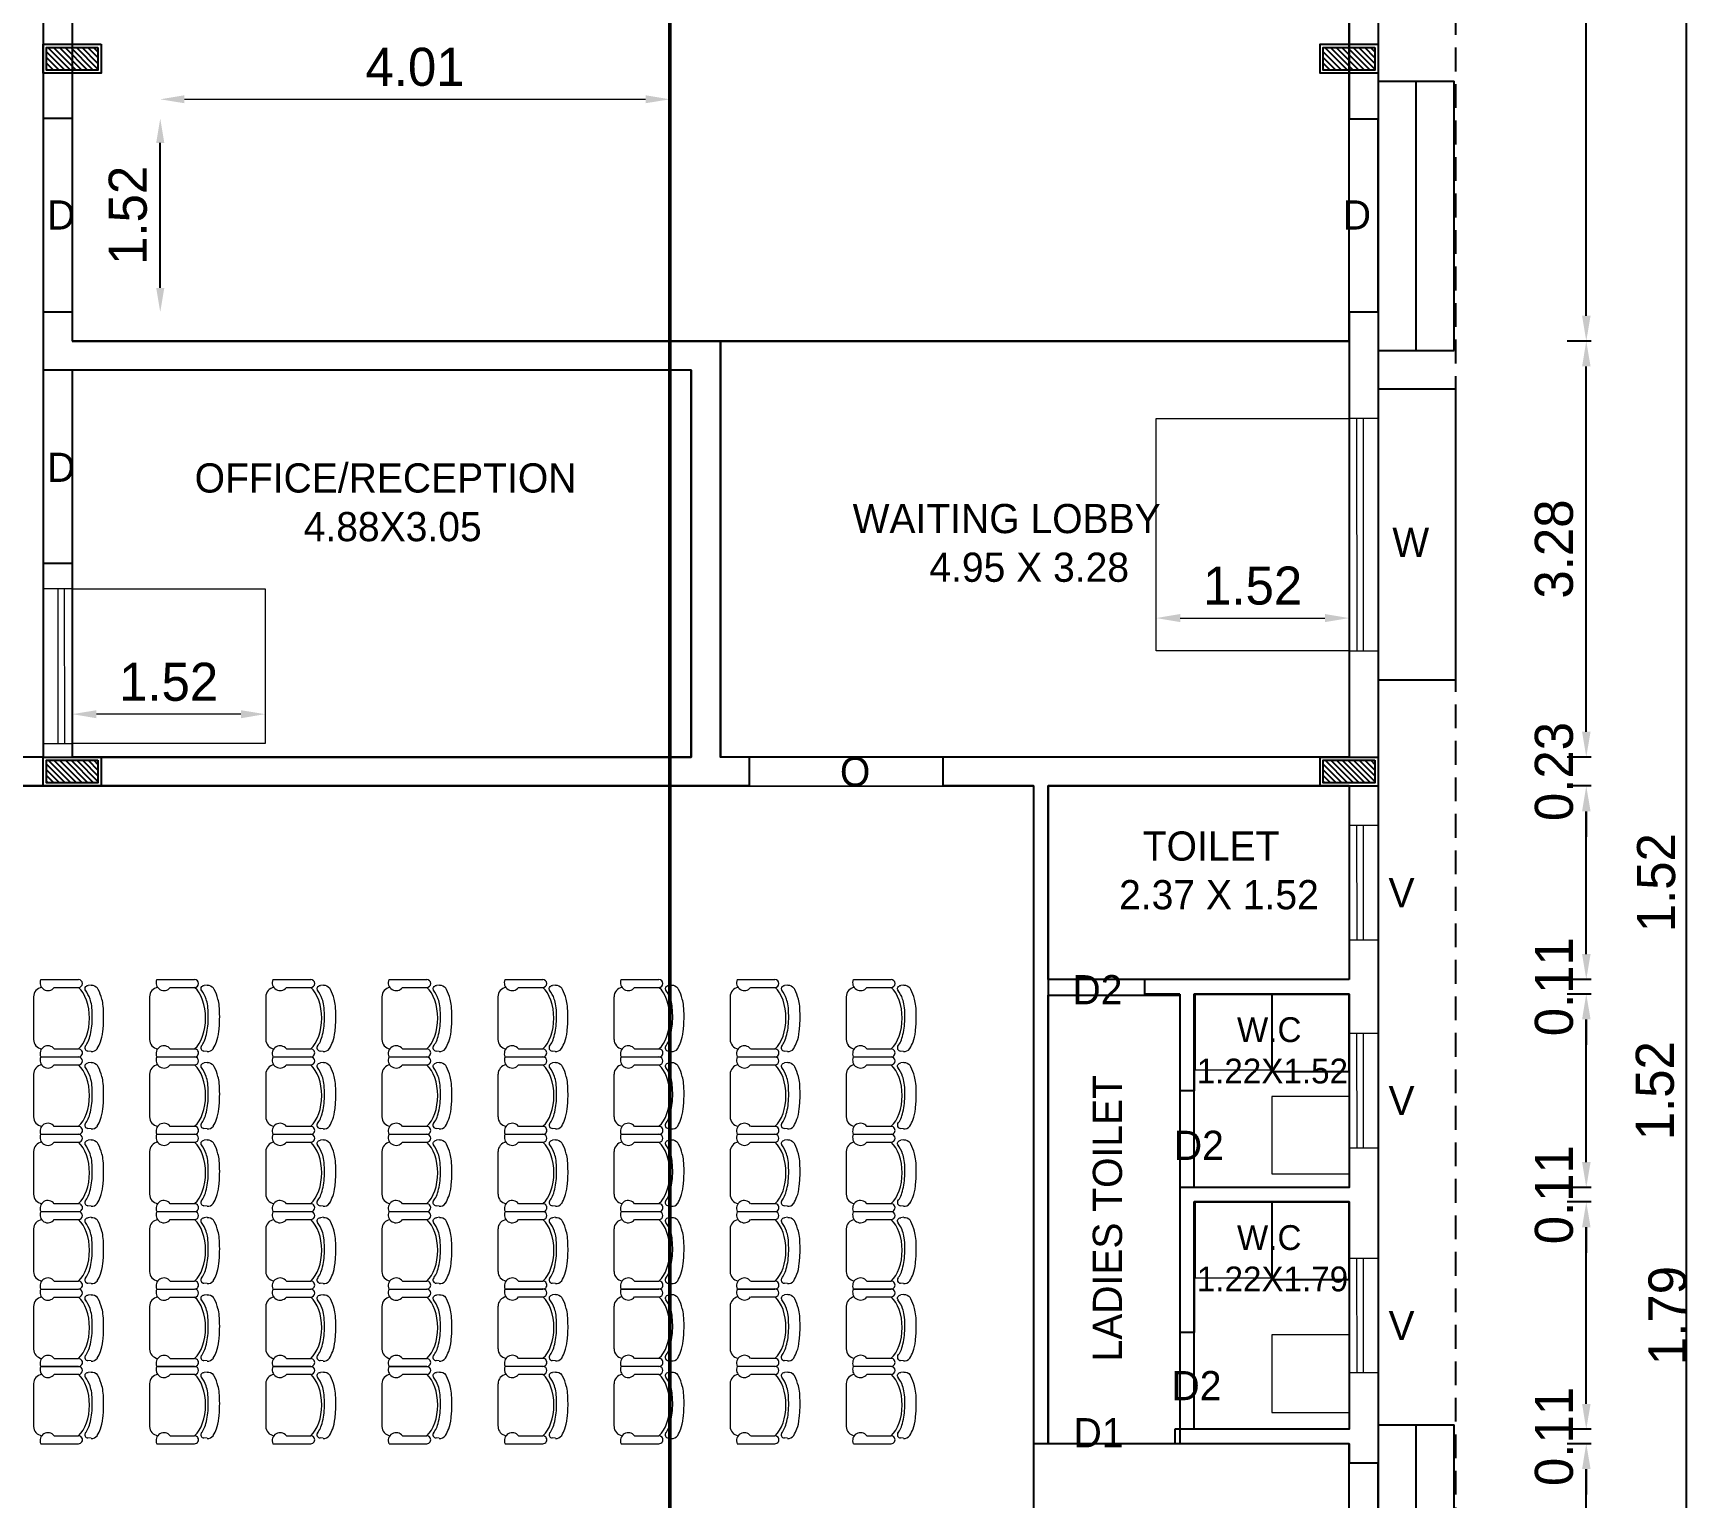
# Model space of a CAD drawing. Header units: metres. Extents: x -1560488.3 to -1560394.4, y 43534.5 to 43593.3.
# Drawn here: x -1560469.78 to -1560456.71, y 43546.2 to 43557.74 of the extents above; entities that cross this region are included whole.
import ezdxf

# ---------------------------------------------------------------- set-up
doc = ezdxf.new("R2010")
doc.units = ezdxf.units.M
doc.header["$LTSCALE"] = 750
doc.header["$MEASUREMENT"] = 0
doc.header["$PDMODE"] = 35
doc.header["$PDSIZE"] = 50
doc.linetypes.add('CENTERX2', pattern=[4, 2.5, -0.5, 0.5, -0.5])
doc.linetypes.add('DASHED2', pattern=[0.375, 0.25, -0.125])
doc.layers.get('0').update_dxf_attribs({"lineweight": 5})
doc.layers.get('Defpoints').update_dxf_attribs({"lineweight": 0})
for name, color, linetype in [('A-ANNO-TEXT01', 255, 'Continuous'), ('BLK_1_FLR_0_CARPET_AREA', 10, 'Continuous'), ('BLK_1_FLR_0_EXIT_WIDTH_DOOR', 2, 'Continuous'), ('BLK_1_FLR_0_REGULAR_ROOM_1', 117, 'Continuous'), ('BLK_1_FLR_0_REGULAR_ROOM_2', 117, 'Continuous'), ('BLK_1_FLR_0_REGULAR_ROOM_5', 117, 'Continuous'), ('BLK_1_FLR_0_REGULAR_ROOM_6', 117, 'Continuous'), ('BLK_1_FLR_0_URINAL', 235, 'Continuous'), ('BLK_1_FLR_0_WATER_CLOSET', 213, 'Continuous'), ('BLK_1_FLR_0_WC_BATH', 223, 'Continuous'), ('LINE', 7, 'Continuous'), ('Site Boundry', 3, 'Continuous'), ('TEX', 6, 'Continuous'), ('window', 3, 'Continuous')]:
    doc.layers.add(name, color=color, linetype=linetype)
doc.layers.add('BLK_1_COVERED_AREA', color=140, linetype='Continuous', plot=False)
doc.layers.add('BLK_1_FLR_0_BLT_UP_AREA', color=8, linetype='Continuous', plot=False)
for name, color, linetype, lineweight in [('BLK_1_FLR_0_ROOM_5_LIGHT_VENTILATION_1', 232, 'Continuous', 0), ('BLK_1_FLR_0_ROOM_6_LIGHT_VENTILATION_1', 232, 'Continuous', 0), ('BLK_1_FLR_0_WASH', 55, 'Continuous', 5), ('column', 242, 'Continuous', 25), ('DIST_EXIT', 7, 'Continuous', 0), ('JOI', 7, 'Continuous', 5), ('Layer1', 7, 'Continuous', 5), ('SEAT', 67, 'Continuous', 9)]:
    doc.layers.add(name, color=color, linetype=linetype, lineweight=lineweight)
doc.styles.add('outer', font='BKANT.TTF')
doc.dimstyles.new('Banu', dxfattribs={"dimtxt": 0.3, "dimasz": 0.1905, "dimexe": 1, "dimexo": 1, "dimgap": 0.1, "dimtad": 1, "dimzin": 1, "dimdsep": 46, "dimtxsty": 'outer', "dimcen": 0.15, "dimdle": 1, "dimse1": 1, "dimse2": 1, "dimclrd": 256, "dimclre": 256, "dimclrt": 256, "dimadec": 0, "dimazin": 0, "dimtfac": 1, "dimtix": 1, "dimtmove": 1, "dimatfit": 0, "dimfxl": 0, "dimtolj": 1, "dimtzin": 0, "dimlwd": -1, "dimlwe": -1, "dimarcsym": 0})
doc.dimstyles.new('DC', dxfattribs={"dimtxt": 0.3, "dimasz": 0.2, "dimexe": 0.15, "dimexo": 0.15, "dimgap": 0.1, "dimtad": 1, "dimzin": 1, "dimdsep": 46, "dimtxsty": 'outer', "dimcen": 0.1, "dimdle": 1, "dimse1": 1, "dimse2": 1, "dimsd1": 1, "dimsd2": 1, "dimclrd": 8, "dimclre": 8, "dimclrt": 7, "dimadec": 0, "dimazin": 0, "dimtfac": 1, "dimtix": 1, "dimtofl": 0, "dimtmove": 2, "dimatfit": 0, "dimfxl": 0, "dimtolj": 1, "dimtzin": 0, "dimarcsym": 0})

# ---------------------------------------------------------------- blocks, each defined once
blk = doc.blocks.new('A$C6C301B36')
at = {"layer": 'SEAT', "color": 11}
for p, q in [((-0.181, 0.197), (0.116, 0.197)), ((-0.075, 0.134), (0.116, 0.134)), ((0.216, 0.152), (0.192, 0.149)), ((-0.238, 0.06), (-0.238, -0.275)), ((-0.075, -0.35), (0.116, -0.35)), ((0.215, -0.37), (0.19, -0.367)), ((-0.181, -0.413), (0.116, -0.413))]:
    blk.add_line(p, q, dxfattribs=at)
for centre, start, end in [((0.116, 0.165), 270.0243, 90.0243), ((0.116, -0.382), 269.9981, 90.0006)]:
    blk.add_arc(centre, 0.0313, start, end, dxfattribs=at)
for centre, major_axis, ratio, start_param, end_param in [((-0.163, 0.06), (0.0527, 0.0527), 1, 0.928524, 2.356216), ((-0.125, 0.171), (0.0439, 0.0439), 1, 1.934864, 4.854253), ((0.042, -0.108), (0, 0.273), 0.588982, 3.623154, 5.801624), ((-0.163, -0.276), (0.0527, 0.0527), 1, 2.356179, 3.783769), ((-0.125, -0.388), (0.0439, 0.0439), 1, -0.141894, 2.777677), ((0.19, -0.342), (0.0176, 0.0176), 1, 1.641845, 3.926976), ((0.227, -0.293), (0.0108, 0.0777), 0.730286, 3.118469, 4.035244)]:
    blk.add_ellipse(centre, major_axis=major_axis, ratio=ratio, start_param=start_param, end_param=end_param, dxfattribs=at)
at = {"layer": 'SEAT', "color": 11, "extrusion": (2e-16, 2e-16, -1)}
blk.add_ellipse((0.192, 0.124), major_axis=(0.0176, -0.0176), ratio=1, start_param=1.649437, end_param=3.934568, dxfattribs=at)
at = {"layer": 'SEAT', "color": 11, "extrusion": (0, 0, -1)}
blk.add_ellipse((0.228, 0.074), major_axis=(0.0102, -0.0778), ratio=0.730286, start_param=3.118469, end_param=4.035244, dxfattribs=at)
at = {"layer": 'SEAT', "color": 11}
for points, knots in [([(0.169, -0.329), (0.186, -0.307), (0.2, -0.28), (0.22, -0.19), (0.225, -0.155), (0.224, -0.024), (0.218, 0.011), (0.198, 0.068), (0.185, 0.092), (0.17, 0.112)], [0.751759, 0.751759, 0.751759, 0.751759, 1.146666, 1.146666, 1.58895, 1.58895, 2.031233, 2.031233, 2.386086, 2.386086, 2.386086, 2.386086]), ([(0.264, -0.348), (0.274, -0.331), (0.282, -0.313), (0.298, -0.272), (0.304, -0.248), (0.312, -0.172), (0.314, -0.147), (0.314, -0.027), (0.31, 0.008), (0.293, 0.069), (0.284, 0.095), (0.27, 0.122), (0.268, 0.125), (0.266, 0.128)], [0.896318, 0.896318, 0.896318, 0.896318, 1.089966, 1.089966, 1.332064, 1.332064, 1.574163, 1.574163, 1.927199, 1.927199, 2.196925, 2.196925, 2.231899, 2.231899, 2.231899, 2.231899])]:
    blk.add_open_spline(points, degree=3, knots=knots, dxfattribs=at)
blk = doc.blocks.new('A$C78A16005')
at = {"layer": 'JOI', "color": 32}
for p, q in [((-1.787, 0.381), (-1.785, -0.519)), ((-1.737, 0.381), (-1.734, -0.519))]:
    blk.add_line(p, q, dxfattribs=at)
blk.add_lwpolyline([(-1.673, -0.519), (-1.673, 0.381), (-1.903, 0.381), (-1.903, -0.519)], close=True, dxfattribs=at)
blk = doc.blocks.new('A$C0AC56B35')
at = {"layer": 'JOI', "color": 32}
for p, q in [((-2.617, -0.687), (-4.447, -0.685)), ((-2.617, -0.738), (-4.447, -0.736))]:
    blk.add_line(p, q, dxfattribs=at)
blk.add_lwpolyline([(-4.447, -0.624), (-2.617, -0.624), (-2.617, -0.854), (-4.447, -0.854)], close=True, dxfattribs=at)
blk = doc.blocks.new('*D252')
at = {"color": 3, "lineweight": -2}
for p, q in [((-1560457.506, 43546.625), (-1560457.695, 43546.625)), ((-1560457.545, 43544.996), (-1560457.545, 43546.425)), ((-1560457.506, 43544.796), (-1560457.695, 43544.796))]:
    blk.add_line(p, q, dxfattribs=at)
at = {"color": 3}
for points in [[(-1560457.578, 43546.425), (-1560457.511, 43546.425), (-1560457.545, 43546.625)], [(-1560457.578, 43544.996), (-1560457.511, 43544.996), (-1560457.545, 43544.796)]]:
    blk.add_solid(points, dxfattribs=at)
at = {"layer": 'Defpoints', "color": 0}
for p in [(-1560457.545, 43546.625), (-1560457.356, 43546.625), (-1560457.356, 43544.796)]:
    blk.add_point(p, dxfattribs=at)
at = {"color": 7, "insert": (-1560456.943, 43545.711), "char_height": 0.3, "attachment_point": 5, "rotation": 90, "style": 'outer'}
blk.add_mtext('\\A1;1.83', dxfattribs=at)
blk = doc.blocks.new('*D253')
at = {"color": 3, "lineweight": -2}
for p, q in [((-1560457.545, 43546.939), (-1560457.545, 43547.139)), ((-1560457.506, 43546.739), (-1560457.695, 43546.739)), ((-1560457.506, 43546.625), (-1560457.695, 43546.625)), ((-1560457.545, 43546.425), (-1560457.545, 43546.225))]:
    blk.add_line(p, q, dxfattribs=at)
at = {"color": 3}
for points in [[(-1560457.578, 43546.939), (-1560457.511, 43546.939), (-1560457.545, 43546.739)], [(-1560457.578, 43546.425), (-1560457.511, 43546.425), (-1560457.545, 43546.625)]]:
    blk.add_solid(points, dxfattribs=at)
at = {"layer": 'Defpoints', "color": 0}
for p in [(-1560457.545, 43546.739), (-1560457.356, 43546.739), (-1560457.356, 43546.625)]:
    blk.add_point(p, dxfattribs=at)
at = {"color": 7, "insert": (-1560457.798, 43546.682), "char_height": 0.3, "attachment_point": 5, "rotation": 90, "style": 'outer'}
blk.add_mtext('\\A1;0.11', dxfattribs=at)
blk = doc.blocks.new('*D254')
at = {"color": 3, "lineweight": -2}
for p, q in [((-1560457.506, 43548.53), (-1560457.695, 43548.53)), ((-1560457.545, 43546.939), (-1560457.545, 43548.33)), ((-1560457.506, 43546.739), (-1560457.695, 43546.739))]:
    blk.add_line(p, q, dxfattribs=at)
at = {"color": 3}
for points in [[(-1560457.578, 43548.33), (-1560457.511, 43548.33), (-1560457.545, 43548.53)], [(-1560457.578, 43546.939), (-1560457.511, 43546.939), (-1560457.545, 43546.739)]]:
    blk.add_solid(points, dxfattribs=at)
at = {"layer": 'Defpoints', "color": 0}
for p in [(-1560457.545, 43548.53), (-1560457.356, 43548.53), (-1560457.356, 43546.739)]:
    blk.add_point(p, dxfattribs=at)
at = {"color": 7, "insert": (-1560456.903, 43547.635), "char_height": 0.3, "attachment_point": 5, "rotation": 90, "style": 'outer'}
blk.add_mtext('\\A1;1.79', dxfattribs=at)
blk = doc.blocks.new('*D255')
at = {"color": 3, "lineweight": -2}
for p, q in [((-1560457.545, 43548.844), (-1560457.545, 43549.044)), ((-1560457.506, 43548.644), (-1560457.695, 43548.644)), ((-1560457.506, 43548.53), (-1560457.695, 43548.53)), ((-1560457.545, 43548.33), (-1560457.545, 43548.13))]:
    blk.add_line(p, q, dxfattribs=at)
at = {"color": 3}
for points in [[(-1560457.578, 43548.844), (-1560457.511, 43548.844), (-1560457.545, 43548.644)], [(-1560457.578, 43548.33), (-1560457.511, 43548.33), (-1560457.545, 43548.53)]]:
    blk.add_solid(points, dxfattribs=at)
at = {"layer": 'Defpoints', "color": 0}
for p in [(-1560457.545, 43548.644), (-1560457.356, 43548.644), (-1560457.356, 43548.53)]:
    blk.add_point(p, dxfattribs=at)
at = {"color": 7, "insert": (-1560457.798, 43548.587), "char_height": 0.3, "attachment_point": 5, "rotation": 90, "style": 'outer'}
blk.add_mtext('\\A1;0.11', dxfattribs=at)
blk = doc.blocks.new('*D256')
at = {"color": 3, "lineweight": -2}
for p, q in [((-1560457.506, 43550.168), (-1560457.695, 43550.168)), ((-1560457.545, 43548.844), (-1560457.545, 43549.968)), ((-1560457.506, 43548.644), (-1560457.695, 43548.644))]:
    blk.add_line(p, q, dxfattribs=at)
at = {"color": 3}
for points in [[(-1560457.578, 43549.968), (-1560457.511, 43549.968), (-1560457.545, 43550.168)], [(-1560457.578, 43548.844), (-1560457.511, 43548.844), (-1560457.545, 43548.644)]]:
    blk.add_solid(points, dxfattribs=at)
at = {"layer": 'Defpoints', "color": 0}
for p in [(-1560457.545, 43550.168), (-1560457.356, 43550.168), (-1560457.356, 43548.644)]:
    blk.add_point(p, dxfattribs=at)
at = {"color": 7, "insert": (-1560457.003, 43549.406), "char_height": 0.3, "attachment_point": 5, "rotation": 90, "style": 'outer'}
blk.add_mtext('\\A1;1.52', dxfattribs=at)
blk = doc.blocks.new('*D257')
at = {"color": 3, "lineweight": -2}
for p, q in [((-1560457.545, 43550.483), (-1560457.545, 43550.683)), ((-1560457.506, 43550.283), (-1560457.695, 43550.283)), ((-1560457.506, 43550.168), (-1560457.695, 43550.168)), ((-1560457.545, 43549.968), (-1560457.545, 43549.768))]:
    blk.add_line(p, q, dxfattribs=at)
at = {"color": 3}
for points in [[(-1560457.578, 43550.483), (-1560457.511, 43550.483), (-1560457.545, 43550.283)], [(-1560457.578, 43549.968), (-1560457.511, 43549.968), (-1560457.545, 43550.168)]]:
    blk.add_solid(points, dxfattribs=at)
at = {"layer": 'Defpoints', "color": 0}
for p in [(-1560457.545, 43550.283), (-1560457.356, 43550.283), (-1560457.356, 43550.168)]:
    blk.add_point(p, dxfattribs=at)
at = {"color": 7, "insert": (-1560457.798, 43550.226), "char_height": 0.3, "attachment_point": 5, "rotation": 90, "style": 'outer'}
blk.add_mtext('\\A1;0.11', dxfattribs=at)
blk = doc.blocks.new('*D258')
at = {"color": 3, "lineweight": -2}
for p, q in [((-1560457.506, 43551.807), (-1560457.695, 43551.807)), ((-1560457.545, 43550.483), (-1560457.545, 43551.607)), ((-1560457.506, 43550.283), (-1560457.695, 43550.283))]:
    blk.add_line(p, q, dxfattribs=at)
at = {"color": 3}
for points in [[(-1560457.578, 43551.607), (-1560457.511, 43551.607), (-1560457.545, 43551.807)], [(-1560457.578, 43550.483), (-1560457.511, 43550.483), (-1560457.545, 43550.283)]]:
    blk.add_solid(points, dxfattribs=at)
at = {"layer": 'Defpoints', "color": 0}
for p in [(-1560457.545, 43551.807), (-1560457.356, 43551.807), (-1560457.356, 43550.283)]:
    blk.add_point(p, dxfattribs=at)
at = {"color": 7, "insert": (-1560456.993, 43551.045), "char_height": 0.3, "attachment_point": 5, "rotation": 90, "style": 'outer'}
blk.add_mtext('\\A1;1.52', dxfattribs=at)
blk = doc.blocks.new('*D259')
at = {"color": 3, "lineweight": -2}
for p, q in [((-1560457.545, 43552.235), (-1560457.545, 43552.435)), ((-1560457.506, 43552.035), (-1560457.695, 43552.035)), ((-1560457.506, 43551.807), (-1560457.695, 43551.807)), ((-1560457.545, 43551.607), (-1560457.545, 43551.407))]:
    blk.add_line(p, q, dxfattribs=at)
at = {"color": 3}
for points in [[(-1560457.578, 43552.235), (-1560457.511, 43552.235), (-1560457.545, 43552.035)], [(-1560457.578, 43551.607), (-1560457.511, 43551.607), (-1560457.545, 43551.807)]]:
    blk.add_solid(points, dxfattribs=at)
at = {"layer": 'Defpoints', "color": 0}
for p in [(-1560457.545, 43552.035), (-1560457.356, 43552.035), (-1560457.356, 43551.807)]:
    blk.add_point(p, dxfattribs=at)
at = {"color": 7, "insert": (-1560457.798, 43551.921), "char_height": 0.3, "attachment_point": 5, "rotation": 90, "style": 'outer'}
blk.add_mtext('\\A1;0.23', dxfattribs=at)
blk = doc.blocks.new('*D260')
at = {"color": 3, "lineweight": -2}
for p, q in [((-1560457.506, 43555.312), (-1560457.695, 43555.312)), ((-1560457.545, 43552.235), (-1560457.545, 43555.112)), ((-1560457.506, 43552.035), (-1560457.695, 43552.035))]:
    blk.add_line(p, q, dxfattribs=at)
at = {"color": 3}
for points in [[(-1560457.578, 43555.112), (-1560457.511, 43555.112), (-1560457.545, 43555.312)], [(-1560457.578, 43552.235), (-1560457.511, 43552.235), (-1560457.545, 43552.035)]]:
    blk.add_solid(points, dxfattribs=at)
at = {"layer": 'Defpoints', "color": 0}
for p in [(-1560457.545, 43555.312), (-1560457.356, 43555.312), (-1560457.356, 43552.035)]:
    blk.add_point(p, dxfattribs=at)
at = {"color": 7, "insert": (-1560457.798, 43553.674), "char_height": 0.3, "attachment_point": 5, "rotation": 90, "style": 'outer'}
blk.add_mtext('\\A1;3.28', dxfattribs=at)
blk = doc.blocks.new('*D261')
at = {"color": 3, "lineweight": -2}
for p, q in [((-1560457.506, 43577.486), (-1560457.695, 43577.486)), ((-1560457.545, 43555.512), (-1560457.545, 43577.286)), ((-1560457.506, 43555.312), (-1560457.695, 43555.312))]:
    blk.add_line(p, q, dxfattribs=at)
at = {"color": 3}
for points in [[(-1560457.578, 43577.286), (-1560457.511, 43577.286), (-1560457.545, 43577.486)], [(-1560457.578, 43555.512), (-1560457.511, 43555.512), (-1560457.545, 43555.312)]]:
    blk.add_solid(points, dxfattribs=at)
at = {"layer": 'Defpoints', "color": 0}
for p in [(-1560457.545, 43577.486), (-1560457.356, 43577.486), (-1560457.356, 43555.312)]:
    blk.add_point(p, dxfattribs=at)
at = {"color": 7, "insert": (-1560457.798, 43566.399), "char_height": 0.3, "attachment_point": 5, "rotation": 90, "style": 'outer'}
blk.add_mtext('\\A1;22.17', dxfattribs=at)
blk = doc.blocks.new('*D265')
at = {"color": 3, "lineweight": -2}
for p, q in [((-1560456.758, 43584.039), (-1560456.908, 43584.039)), ((-1560456.758, 43583.839), (-1560456.758, 43539.586)), ((-1560456.758, 43539.386), (-1560456.908, 43539.386))]:
    blk.add_line(p, q, dxfattribs=at)
at = {"color": 3}
for points in [[(-1560456.791, 43583.839), (-1560456.724, 43583.839), (-1560456.758, 43584.039)], [(-1560456.791, 43539.586), (-1560456.724, 43539.586), (-1560456.758, 43539.386)]]:
    blk.add_solid(points, dxfattribs=at)
at = {"layer": 'Defpoints', "color": 0}
for p in [(-1560456.758, 43584.039), (-1560456.758, 43539.386), (-1560456.758, 43539.386)]:
    blk.add_point(p, dxfattribs=at)
at = {"color": 7, "insert": (-1560457.012, 43561.713), "char_height": 0.3, "attachment_point": 5, "rotation": 90, "style": 'outer'}
blk.add_mtext('\\A1;44.65', dxfattribs=at)
blk = doc.blocks.new('A$C2EFD5EC2')
h = blk.add_hatch()
h.set_pattern_fill('ANSI31', scale=0.3937)
h.set_pattern_definition([(45, (-101112.1048, 42342.7938), (-0.883881709, 0.883881709), [])])
h.paths.add_polyline_path([(-27.25, 3.84), (-34.25, 3.84), (-34.25, -12.16), (-27.25, -12.16)])
at = {"color": 1}
for points in [[(-35.25, 4.84), (-26.25, 4.84), (-26.25, -13.16), (-35.25, -13.16)], [(-34.25, 3.84), (-27.25, 3.84), (-27.25, -12.16), (-34.25, -12.16)]]:
    blk.add_lwpolyline(points, close=True, dxfattribs=at)
blk = doc.blocks.new('*D311')
at = {"layer": 'BLK_1_FLR_0_EXIT_WIDTH_DOOR'}
blk.add_line((-1560468.778, 43555.731), (-1560468.778, 43556.874), dxfattribs=at)
for points in [[(-1560468.81, 43556.874), (-1560468.746, 43556.874), (-1560468.778, 43557.065)], [(-1560468.81, 43555.731), (-1560468.746, 43555.731), (-1560468.778, 43555.541)]]:
    blk.add_solid(points, dxfattribs=at)
at = {"layer": 'Defpoints', "color": 0}
for p in [(-1560469.472, 43557.065), (-1560468.778, 43557.065), (-1560469.472, 43555.541)]:
    blk.add_point(p, dxfattribs=at)
at = {"layer": 'BLK_1_FLR_0_EXIT_WIDTH_DOOR', "insert": (-1560469.032, 43556.303), "char_height": 0.3, "attachment_point": 5, "rotation": 90, "style": 'outer'}
blk.add_mtext('\\A1;1.52', dxfattribs=at)
blk = doc.blocks.new('*D312')
at = {"layer": 'Defpoints', "color": 0}
for p in [(-1560464.764, 43557.217), (-1560468.778, 43557.065), (-1560464.764, 43557.065)]:
    blk.add_point(p, dxfattribs=at)
at = {"layer": 'DIST_EXIT'}
blk.add_line((-1560468.588, 43557.217), (-1560464.955, 43557.217), dxfattribs=at)
for points in [[(-1560468.588, 43557.249), (-1560468.588, 43557.186), (-1560468.778, 43557.217)], [(-1560464.955, 43557.249), (-1560464.955, 43557.186), (-1560464.764, 43557.217)]]:
    blk.add_solid(points, dxfattribs=at)
at = {"layer": 'DIST_EXIT', "insert": (-1560466.771, 43557.471), "char_height": 0.3, "attachment_point": 5, "rotation": 0.0001, "style": 'outer'}
blk.add_mtext('\\A1;4.01', dxfattribs=at)
blk = doc.blocks.new('*D348')
at = {"layer": 'BLK_1_FLR_0_ROOM_5_LIGHT_VENTILATION_1'}
blk.add_line((-1560460.743, 43553.13), (-1560459.604, 43553.13), dxfattribs=at)
for points in [[(-1560460.743, 43553.162), (-1560460.743, 43553.098), (-1560460.933, 43553.13)], [(-1560459.604, 43553.162), (-1560459.604, 43553.098), (-1560459.413, 43553.13)]]:
    blk.add_solid(points, dxfattribs=at)
at = {"layer": 'Defpoints', "color": 0}
for p in [(-1560459.413, 43553.13), (-1560460.933, 43552.873), (-1560459.413, 43552.873)]:
    blk.add_point(p, dxfattribs=at)
at = {"layer": 'BLK_1_FLR_0_ROOM_5_LIGHT_VENTILATION_1', "insert": (-1560460.173, 43553.384), "char_height": 0.3, "attachment_point": 5, "style": 'outer'}
blk.add_mtext('\\A1;1.52', dxfattribs=at)
blk = doc.blocks.new('A$C67F1454E')
at = {"layer": 'JOI', "color": 32}
for p, q in [((-1.004, -0.811), (-1.002, 0.409)), ((-0.953, -0.811), (-0.951, 0.409))]:
    blk.add_line(p, q, dxfattribs=at)
blk.add_lwpolyline([(-0.89, 0.409), (-0.89, -0.811), (-1.12, -0.811), (-1.12, 0.409)], close=True, dxfattribs=at)
blk = doc.blocks.new('*D359')
at = {"layer": 'BLK_1_FLR_0_ROOM_6_LIGHT_VENTILATION_1'}
blk.add_line((-1560468.142, 43552.373), (-1560469.281, 43552.373), dxfattribs=at)
for points in [[(-1560469.281, 43552.404), (-1560469.281, 43552.341), (-1560469.472, 43552.373)], [(-1560468.142, 43552.404), (-1560468.142, 43552.341), (-1560467.952, 43552.373)]]:
    blk.add_solid(points, dxfattribs=at)
at = {"layer": 'Defpoints', "color": 0}
for p in [(-1560469.472, 43552.373), (-1560469.472, 43552.141), (-1560467.952, 43552.141)]:
    blk.add_point(p, dxfattribs=at)
at = {"layer": 'BLK_1_FLR_0_ROOM_6_LIGHT_VENTILATION_1', "insert": (-1560468.712, 43552.626), "char_height": 0.3, "attachment_point": 5, "style": 'outer'}
blk.add_mtext('\\A1;1.52', dxfattribs=at)

msp = doc.modelspace()

# ---------------------------------------------------------------- linework, layer by layer
at = {"layer": 'BLK_1_COVERED_AREA'}
msp.add_lwpolyline([(-1560471.529, 43584.039), (-1560459.185, 43584.039), (-1560459.185, 43539.386), (-1560482.345, 43539.386), (-1560482.345, 43553.864), (-1560474.877, 43553.864), (-1560474.877, 43554.774), (-1560472.439, 43557.065), (-1560471.529, 43557.065)], close=True, dxfattribs=at)
at = {"layer": 'BLK_1_FLR_0_BLT_UP_AREA', "color": 8}
msp.add_lwpolyline([(-1560459.185, 43584.039), (-1560459.185, 43584.039), (-1560459.185, 43539.386), (-1560482.345, 43539.386), (-1560482.345, 43553.864), (-1560474.877, 43553.864), (-1560474.877, 43554.774), (-1560472.439, 43557.065), (-1560471.529, 43557.065), (-1560471.529, 43584.039), (-1560459.185, 43584.039)], close=True, dxfattribs=at)
at = {"layer": 'BLK_1_FLR_0_CARPET_AREA', "color": 25}
for points in [[(-1560471.529, 43584.039), (-1560469.7, 43584.039), (-1560469.7, 43552.035), (-1560482.345, 43552.035), (-1560482.345, 43553.864), (-1560474.877, 43553.864), (-1560474.877, 43554.774), (-1560472.439, 43557.065), (-1560471.529, 43557.065)], [(-1560469.472, 43555.312), (-1560459.413, 43555.312), (-1560459.413, 43577.486), (-1560469.472, 43577.486)], [(-1560464.366, 43555.312), (-1560459.413, 43555.312), (-1560459.413, 43552.035), (-1560464.366, 43552.035)], [(-1560469.472, 43552.035), (-1560464.595, 43552.035), (-1560464.595, 43555.083), (-1560469.472, 43555.083)], [(-1560478.84, 43551.806), (-1560461.899, 43551.807), (-1560461.899, 43539.615), (-1560478.84, 43539.615)], [(-1560459.413, 43550.283), (-1560461.785, 43550.283), (-1560461.785, 43551.807), (-1560459.413, 43551.807)], [(-1560460.747, 43546.625), (-1560461.785, 43546.625), (-1560461.785, 43550.159), (-1560460.747, 43550.159)], [(-1560460.633, 43550.168), (-1560459.413, 43550.168), (-1560459.413, 43548.644), (-1560460.633, 43548.644)], [(-1560459.413, 43546.739), (-1560460.633, 43546.739), (-1560460.633, 43548.53), (-1560459.413, 43548.53)], [(-1560461.899, 43544.796), (-1560459.413, 43544.796), (-1560459.413, 43546.625), (-1560461.899, 43546.625)]]:
    msp.add_lwpolyline(points, close=True, dxfattribs=at)
at = {"layer": 'BLK_1_FLR_0_REGULAR_ROOM_1', "color": 2}
msp.add_lwpolyline([(-1560478.84, 43551.806), (-1560461.899, 43551.807), (-1560461.899, 43539.615), (-1560478.84, 43539.615)], close=True, dxfattribs=at)
at = {"layer": 'BLK_1_FLR_0_REGULAR_ROOM_2', "color": 2}
msp.add_lwpolyline([(-1560469.472, 43555.312), (-1560459.413, 43555.312), (-1560459.413, 43577.486), (-1560469.472, 43577.486)], close=True, dxfattribs=at)
at = {"layer": 'BLK_1_FLR_0_REGULAR_ROOM_5', "color": 2}
msp.add_lwpolyline([(-1560464.366, 43555.312), (-1560459.413, 43555.312), (-1560459.413, 43552.035), (-1560464.366, 43552.035)], close=True, dxfattribs=at)
at = {"layer": 'BLK_1_FLR_0_REGULAR_ROOM_6', "color": 2}
msp.add_lwpolyline([(-1560469.472, 43552.035), (-1560464.595, 43552.035), (-1560464.595, 43555.083), (-1560469.472, 43555.083)], close=True, dxfattribs=at)
at = {"layer": 'BLK_1_FLR_0_ROOM_5_LIGHT_VENTILATION_1'}
msp.add_lwpolyline([(-1560459.413, 43554.703), (-1560459.413, 43552.873), (-1560460.933, 43552.873), (-1560460.933, 43554.703)], close=True, dxfattribs=at)
at = {"layer": 'BLK_1_FLR_0_ROOM_6_LIGHT_VENTILATION_1'}
msp.add_lwpolyline([(-1560467.952, 43553.361), (-1560467.952, 43552.141), (-1560469.472, 43552.141), (-1560469.472, 43553.361)], close=True, dxfattribs=at)
at = {"layer": 'BLK_1_FLR_0_URINAL'}
for points in [[(-1560459.413, 43550.168), (-1560460.023, 43550.168), (-1560460.023, 43549.558), (-1560459.413, 43549.558)], [(-1560459.413, 43548.53), (-1560460.023, 43548.53), (-1560460.023, 43547.92), (-1560459.413, 43547.92)]]:
    msp.add_lwpolyline(points, close=True, dxfattribs=at)
at = {"layer": 'BLK_1_FLR_0_WASH', "color": 55}
for points in [[(-1560460.622, 43550.168), (-1560460.022, 43550.168), (-1560460.022, 43549.568), (-1560460.622, 43549.568)], [(-1560460.622, 43548.53), (-1560460.022, 43548.53), (-1560460.022, 43547.93), (-1560460.622, 43547.93)]]:
    msp.add_lwpolyline(points, close=True, dxfattribs=at)
at = {"layer": 'BLK_1_FLR_0_WASH', "color": 60}
for points in [[(-1560459.413, 43549.361), (-1560460.023, 43549.361), (-1560460.023, 43548.751), (-1560459.413, 43548.751)], [(-1560459.413, 43547.482), (-1560460.023, 43547.482), (-1560460.023, 43546.872), (-1560459.413, 43546.872)]]:
    msp.add_lwpolyline(points, close=True, dxfattribs=at)
at = {"layer": 'BLK_1_FLR_0_WATER_CLOSET', "color": 2}
for points in [[(-1560459.413, 43548.644), (-1560460.633, 43548.644), (-1560460.633, 43550.168), (-1560459.413, 43550.168)], [(-1560460.633, 43548.53), (-1560459.413, 43548.53), (-1560459.413, 43546.739), (-1560460.633, 43546.739)]]:
    msp.add_lwpolyline(points, close=True, dxfattribs=at)
at = {"layer": 'BLK_1_FLR_0_WC_BATH'}
msp.add_lwpolyline([(-1560459.413, 43550.283), (-1560461.785, 43550.283), (-1560461.785, 43551.807), (-1560459.413, 43551.807)], close=True, dxfattribs=at)
at = {"layer": 'Layer1'}
msp.add_lwpolyline([(-1560474.877, 43551.807), (-1560461.899, 43551.807), (-1560461.899, 43539.615), (-1560474.877, 43539.615)], close=True, dxfattribs=at)
at = {"layer": 'LINE', "linetype": 'CENTERX2', "lineweight": 30, "ltscale": 0.5, "const_width": 0.03}
msp.add_lwpolyline([(-1560464.764, 43585.259), (-1560464.764, 43537.6)], dxfattribs=at)
at = {"layer": 'Site Boundry', "color": 7, "linetype": 'Continuous', "ltscale": 5}
for p, q in [((-1560459.185, 43584.039), (-1560459.185, 43557.061)), ((-1560469.7, 43575.731), (-1560469.7, 43557.065)), ((-1560469.472, 43575.731), (-1560469.472, 43557.065)), ((-1560459.413, 43575.731), (-1560459.413, 43557.061)), ((-1560459.185, 43557.361), (-1560458.585, 43557.361)), ((-1560458.885, 43555.237), (-1560458.885, 43557.361)), ((-1560458.585, 43555.237), (-1560458.585, 43557.361)), ((-1560469.472, 43557.065), (-1560469.7, 43557.065)), ((-1560459.185, 43557.061), (-1560459.413, 43557.061)), ((-1560459.185, 43555.541), (-1560459.185, 43557.061)), ((-1560469.7, 43555.541), (-1560469.7, 43555.083)), ((-1560469.472, 43555.541), (-1560469.7, 43555.541)), ((-1560469.472, 43555.541), (-1560469.472, 43555.312)), ((-1560459.413, 43555.541), (-1560459.413, 43552.035)), ((-1560459.185, 43555.541), (-1560459.413, 43555.541)), ((-1560459.185, 43555.541), (-1560459.185, 43546.473)), ((-1560464.366, 43555.312), (-1560469.472, 43555.312)), ((-1560464.366, 43555.312), (-1560464.366, 43552.035)), ((-1560459.413, 43555.312), (-1560464.366, 43555.312)), ((-1560459.185, 43555.237), (-1560458.585, 43555.237)), ((-1560464.595, 43555.083), (-1560469.7, 43555.083)), ((-1560464.595, 43555.083), (-1560464.595, 43552.035)), ((-1560469.7, 43553.559), (-1560469.7, 43552.035)), ((-1560469.472, 43553.559), (-1560469.7, 43553.559)), ((-1560469.472, 43553.559), (-1560469.472, 43552.035)), ((-1560469.7, 43552.035), (-1560472.519, 43552.035)), ((-1560464.595, 43552.035), (-1560469.472, 43552.035)), ((-1560464.138, 43552.035), (-1560464.366, 43552.035)), ((-1560464.138, 43552.035), (-1560464.138, 43551.807)), ((-1560462.614, 43552.035), (-1560462.614, 43551.807)), ((-1560459.413, 43552.035), (-1560462.614, 43552.035)), ((-1560464.138, 43551.807), (-1560472.519, 43551.807)), ((-1560461.899, 43551.807), (-1560462.614, 43551.807)), ((-1560461.899, 43551.807), (-1560461.899, 43546.625)), ((-1560461.785, 43551.807), (-1560461.785, 43546.625)), ((-1560459.413, 43551.807), (-1560461.785, 43551.807)), ((-1560459.413, 43551.807), (-1560459.413, 43550.283)), ((-1560461.025, 43550.283), (-1560461.025, 43550.168)), ((-1560459.413, 43550.283), (-1560461.025, 43550.283)), ((-1560460.747, 43550.168), (-1560461.025, 43550.168)), ((-1560460.747, 43550.168), (-1560460.747, 43549.406)), ((-1560460.633, 43550.168), (-1560460.633, 43549.406)), ((-1560459.413, 43550.168), (-1560460.633, 43550.168)), ((-1560459.413, 43550.168), (-1560459.413, 43548.644)), ((-1560460.633, 43549.406), (-1560460.747, 43549.406)), ((-1560460.747, 43548.644), (-1560460.747, 43547.501)), ((-1560459.413, 43548.644), (-1560460.747, 43548.644)), ((-1560460.633, 43548.53), (-1560460.633, 43547.501)), ((-1560459.413, 43548.53), (-1560460.633, 43548.53)), ((-1560459.413, 43548.53), (-1560459.413, 43546.739)), ((-1560460.633, 43547.501), (-1560460.747, 43547.501)), ((-1560459.413, 43546.739), (-1560460.785, 43546.739)), ((-1560460.785, 43546.739), (-1560460.785, 43546.625)), ((-1560459.185, 43546.773), (-1560458.585, 43546.773)), ((-1560458.885, 43544.649), (-1560458.885, 43546.773)), ((-1560458.585, 43544.649), (-1560458.585, 43546.773)), ((-1560461.785, 43546.625), (-1560461.899, 43546.625)), ((-1560459.413, 43546.625), (-1560460.785, 43546.625)), ((-1560459.413, 43546.625), (-1560459.413, 43546.473)), ((-1560459.185, 43546.473), (-1560459.413, 43546.473)), ((-1560459.185, 43544.949), (-1560459.185, 43546.473))]:
    msp.add_line(p, q, dxfattribs=at)
at = {"layer": 'TEX', "linetype": 'DASHED2', "ltscale": 0.001}
msp.add_lwpolyline([(-1560458.575, 43584.649), (-1560458.575, 43538.776), (-1560482.955, 43538.776), (-1560482.955, 43554.474), (-1560477, 43554.474), (-1560477, 43555.731), (-1560473.346, 43559.187), (-1560472.139, 43559.187), (-1560472.139, 43584.649)], close=True, dxfattribs=at)
at = {"layer": 'TEX', "linetype": 'DASHED2'}
msp.add_lwpolyline([(-1560459.183, 43552.643), (-1560458.573, 43552.643), (-1560458.573, 43554.933), (-1560459.183, 43554.933)], dxfattribs=at)

# ---------------------------------------------------------------- block references
at = {"color": 22, "xscale": -1, "rotation": 180}
msp.add_blockref('A$C67F1454E', (-1560468.582, 43552.55), dxfattribs=at)
at = {"color": 2, "rotation": 180}
for p in [(-1560461.086, 43550.976), (-1560461.086, 43549.338), (-1560461.086, 43547.566)]:
    msp.add_blockref('A$C78A16005', p, dxfattribs=at)
at = {"layer": 'column', "color": 3, "linetype": 'Continuous', "xscale": 0.0254, "yscale": 0.0254, "zscale": 0.0254, "rotation": 270}
for p in [(-1560469.366, 43556.755), (-1560459.308, 43556.755), (-1560469.366, 43551.14), (-1560459.308, 43551.14)]:
    msp.add_blockref('A$C2EFD5EC2', p, dxfattribs=at)
at = {"layer": 'SEAT', "color": 11}
for p in [(-1560469.538, 43550.086), (-1560468.624, 43550.086), (-1560467.709, 43550.086), (-1560466.795, 43550.086), (-1560465.881, 43550.086), (-1560464.966, 43550.086), (-1560464.052, 43550.086), (-1560463.137, 43550.086), (-1560469.538, 43549.476), (-1560468.624, 43549.476), (-1560467.709, 43549.476), (-1560466.795, 43549.476), (-1560465.88, 43549.476), (-1560464.966, 43549.476), (-1560464.052, 43549.476), (-1560463.137, 43549.476), (-1560469.538, 43548.867), (-1560468.624, 43548.867), (-1560467.709, 43548.867), (-1560466.795, 43548.867), (-1560465.88, 43548.867), (-1560464.966, 43548.867), (-1560464.052, 43548.867), (-1560463.137, 43548.867), (-1560469.538, 43548.257), (-1560468.624, 43548.257), (-1560467.709, 43548.257), (-1560466.795, 43548.257), (-1560465.88, 43548.257), (-1560464.966, 43548.257), (-1560464.052, 43548.257), (-1560463.137, 43548.257), (-1560469.538, 43547.647), (-1560468.624, 43547.647), (-1560467.709, 43547.647), (-1560466.795, 43547.647), (-1560465.88, 43547.648), (-1560464.966, 43547.648), (-1560464.052, 43547.648), (-1560463.137, 43547.648), (-1560469.538, 43547.038), (-1560468.624, 43547.038), (-1560467.709, 43547.038), (-1560466.795, 43547.038), (-1560465.88, 43547.038), (-1560464.966, 43547.038), (-1560464.052, 43547.038), (-1560463.137, 43547.038)]:
    msp.add_blockref('A$C6C301B36', p, dxfattribs=at)
at = {"layer": 'window', "linetype": 'ByBlock', "xscale": -1, "rotation": 90}
msp.add_blockref('A$C0AC56B35', (-1560460.037, 43550.256), dxfattribs=at)

# ---------------------------------------------------------------- texts
at = {"layer": 'A-ANNO-TEXT01', "color": 2, "attachment_point": 1, "style": 'outer'}
for s, width, insert, char_height in [('{\\W1.66723; }D', 0.51113, (-1560469.812, 43556.421), 0.23), ('{\\W1.66723; }D', 0.51113, (-1560459.605, 43556.421), 0.23), ('{\\W1.66723; }D', 0.51113, (-1560469.812, 43554.433), 0.23), ('OFFICE/RECEPTION\\P{\\W5.02394;  }4.88X3.05', 3.02047, (-1560468.507, 43554.349), 0.23), ('{\\W1.977574; }WAITING LOBBY\\P{\\W9.047886; }4.95 X 3.28', 3.02047, (-1560463.493, 43554.029), 0.23), ('{\\W1.558304; }W', 0.58051, (-1560459.206, 43553.842), 0.23), ('{\\W1.615472; }O', 0.51113, (-1560463.562, 43552.035), 0.23), ('{\\W4.76596; }TOILET\\P{\\W2.586272; }2.37 X 1.52', 1.95433, (-1560461.446, 43551.449), 0.23), ('{\\W2.121781; }V', 0.58051, (-1560459.284, 43551.082), 0.23), ('{\\W0.632073; }D2', 0.51113, (-1560461.646, 43550.317), 0.23), ('{\\W5.03521;  }W.C\\P{\\W5.700302; }1.22X1.52', 1.95433, (-1560461.028, 43549.985), 0.1955), ('{\\W2.121781; }V', 0.58051, (-1560459.284, 43549.444), 0.23), ('{\\W0.632073; }D2', 0.51113, (-1560460.847, 43549.091), 0.23), ('{\\W5.03521;  }W.C\\P{\\W5.719833; }1.22X1.79', 1.95433, (-1560461.028, 43548.347), 0.1955), ('{\\W2.121781; }V', 0.58051, (-1560459.284, 43547.672), 0.23), ('{\\W0.632073; }D2', 0.51113, (-1560460.866, 43547.198), 0.23), ('{\\W0.734612; }D1', 0.51113, (-1560461.646, 43546.827), 0.23)]:
    msp.add_mtext_dynamic_manual_height_columns(s, width=width, gutter_width=955.487, heights=[0], dxfattribs=dict(at, insert=insert, char_height=char_height))
at = {"layer": 'A-ANNO-TEXT01', "color": 2, "insert": (-1560461.432, 43547.178), "char_height": 0.23, "attachment_point": 1, "rotation": 90, "style": 'outer'}
msp.add_mtext_dynamic_manual_height_columns('{\\W1.114681; }LADIES TOILET', width=2.63145, gutter_width=955.487, heights=[0], dxfattribs=at)

# ---------------------------------------------------------------- dimensions: what is measured, and where the dimension line sits
at = {"color": 4}
dim = msp.add_aligned_dim(p1=(-1560456.758, 43584.039), p2=(-1560456.758, 43539.386), distance=0, dimstyle='DC', override={"dimpost": '\\X', "dimse1": 0, "dimse2": 0, "dimsd1": 0, "dimsd2": 0, "dimclrd": 3, "dimclre": 3}, dxfattribs=at)
dim.commit()
dim.dimension.update_dxf_attribs({"geometry": '*D265', "text_midpoint": (-1560457.012, 43561.713)})
for base, p1, p2, picture, middle in [((-1560457.545, 43577.486), (-1560457.356, 43555.312), (-1560457.356, 43577.486), '*D261', (-1560457.798, 43566.399)), ((-1560457.545, 43555.312), (-1560457.356, 43552.035), (-1560457.356, 43555.312), '*D260', (-1560457.798, 43553.674)), ((-1560457.545, 43552.035), (-1560457.356, 43551.807), (-1560457.356, 43552.035), '*D259', (-1560457.798, 43551.921)), ((-1560457.5446, 43550.2828), (-1560457.3561, 43550.1685), (-1560457.3561, 43550.2828), '*D257', (-1560457.7984, 43550.2256)), ((-1560457.545, 43548.644), (-1560457.356, 43548.53), (-1560457.356, 43548.644), '*D255', (-1560457.798, 43548.587)), ((-1560457.545, 43546.739), (-1560457.356, 43546.625), (-1560457.356, 43546.739), '*D253', (-1560457.798, 43546.682))]:
    dim = msp.add_linear_dim(base=base, p1=p1, p2=p2, angle=270, dimstyle='DC', override={"dimpost": '\\X', "dimse1": 0, "dimse2": 0, "dimsd1": 0, "dimsd2": 0, "dimclrd": 3, "dimclre": 3}, dxfattribs=at)
    dim.commit()
    dim.dimension.update_dxf_attribs({"geometry": picture, "text_midpoint": middle})
for base, p1, p2, picture, middle in [((-1560457.545, 43551.807), (-1560457.356, 43550.283), (-1560457.356, 43551.807), '*D258', (-1560456.993, 43551.045)), ((-1560457.545, 43550.168), (-1560457.356, 43548.644), (-1560457.356, 43550.168), '*D256', (-1560457.003, 43549.406)), ((-1560457.545, 43548.53), (-1560457.356, 43546.739), (-1560457.356, 43548.53), '*D254', (-1560456.903, 43547.635)), ((-1560457.545, 43546.625), (-1560457.356, 43544.796), (-1560457.356, 43546.625), '*D252', (-1560456.943, 43545.711))]:
    dim = msp.add_linear_dim(base=base, p1=p1, p2=p2, angle=270, dimstyle='DC', override={"dimpost": '\\X', "dimse1": 0, "dimse2": 0, "dimsd1": 0, "dimsd2": 0, "dimclrd": 3, "dimclre": 3}, dxfattribs=at)
    dim.commit()
    dim.dimension.update_dxf_attribs({"geometry": picture, "text_midpoint": middle, "dimtype": 160})
at = {"layer": 'BLK_1_FLR_0_EXIT_WIDTH_DOOR'}
dim = msp.add_aligned_dim(p1=(-1560469.472, 43555.541), p2=(-1560469.472, 43557.065), distance=-0.694, dimstyle='Banu', dxfattribs=at)
dim.commit()
dim.dimension.update_dxf_attribs({"geometry": '*D311', "text_midpoint": (-1560469.032, 43556.303)})
at = {"layer": 'BLK_1_FLR_0_ROOM_5_LIGHT_VENTILATION_1'}
dim = msp.add_aligned_dim(p1=(-1560460.933, 43552.873), p2=(-1560459.413, 43552.873), distance=0.257, dimstyle='Banu', override={"dimfxl": 0.15, "dimfxlon": 1, "dimarcsym": 1}, dxfattribs=at)
dim.commit()
dim.dimension.update_dxf_attribs({"geometry": '*D348', "text_midpoint": (-1560460.173, 43553.384)})
at = {"layer": 'BLK_1_FLR_0_ROOM_6_LIGHT_VENTILATION_1'}
dim = msp.add_aligned_dim(p1=(-1560467.952, 43552.141), p2=(-1560469.472, 43552.141), distance=-0.232, dimstyle='Banu', override={"dimfxl": 0.15, "dimfxlon": 1, "dimarcsym": 1}, dxfattribs=at)
dim.commit()
dim.dimension.update_dxf_attribs({"geometry": '*D359', "text_midpoint": (-1560468.712, 43552.626)})
at = {"layer": 'DIST_EXIT'}
dim = msp.add_aligned_dim(p1=(-1560468.778, 43557.065), p2=(-1560464.764, 43557.065), distance=0.153, dimstyle='Banu', dxfattribs=at)
dim.commit()
dim.dimension.update_dxf_attribs({"geometry": '*D312', "text_midpoint": (-1560466.771, 43557.471)})

doc.saveas('drawing.dxf')
